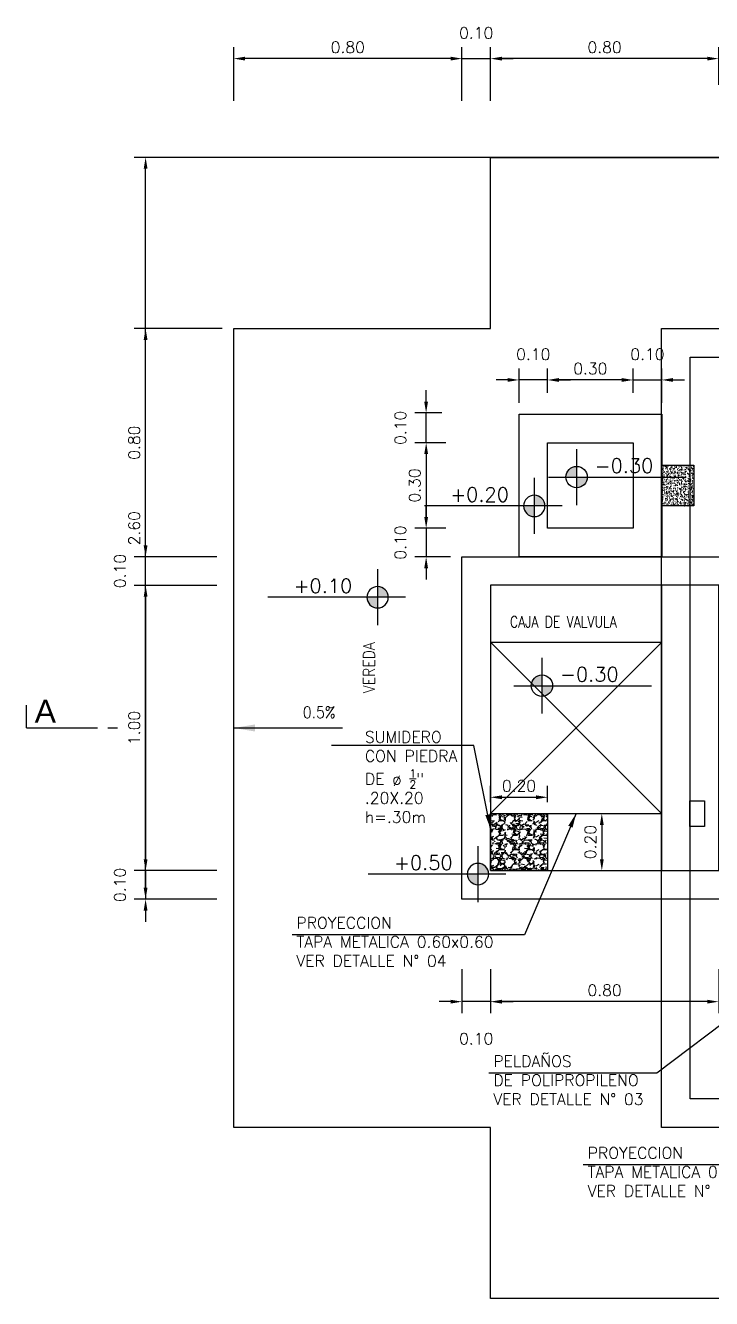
# Model space of a CAD drawing. Header units: metres. Extents: x -90 to 2507, y -28 to 972.
# Drawn here: x 142.322 to 144.726, y 195.473 to 199.935 of the extents above; entities that cross this region are included whole.
import ezdxf
from ezdxf.enums import TextEntityAlignment as Align

# ---------------------------------------------------------------- set-up
doc = ezdxf.new("R2010")
doc.units = ezdxf.units.M
doc.linetypes.add('HIDDEN', pattern=[9.524999999999999, 6.35, -3.175])
for name, color, linetype in [('A-MURO', 6, 'Continuous'), ('A-NIVELES', 7, 'Continuous'), ('G-achurado', 9, 'Continuous'), ('G-SIMBOLOGIA', 2, 'Continuous'), ('G-textos-notas', 7, 'Continuous'), ('G-textos-subtitulo', 3, 'Continuous')]:
    doc.layers.add(name, color=color, linetype=linetype)
doc.styles.add('01COTAS', font='romans.shx')
doc.styles.add('20-SUBTITULO', font='romand.shx', dxfattribs={"height": 0.06})
doc.styles.add('ARIAL', font='arial.ttf', dxfattribs={"height": 1})
doc.styles.add('ROMANS', font='romans.shx')
doc.dimstyles.new('DIM-20-PLANTA', dxfattribs={"dimscale": 0.02, "dimtxt": 2, "dimasz": 2, "dimexe": 2, "dimexo": 2, "dimgap": 1, "dimtad": 1, "dimzin": 1, "dimdsep": 46, "dimtxsty": '01COTAS', "dimcen": 25, "dimclrd": 9, "dimclre": 9, "dimclrt": 7, "dimadec": 0, "dimazin": 0, "dimtfac": 1, "dimtmove": 2, "dimatfit": 3, "dimfxl": 1, "dimtolj": 1, "dimtzin": 0, "dimarcsym": 0})
doc.dimstyles.new('DIM-50-PLANTA', dxfattribs={"dimscale": 0.05, "dimtxt": 2, "dimasz": 2, "dimexe": 2, "dimexo": 2, "dimgap": 1, "dimtad": 1, "dimdec": 0, "dimlfac": 1000, "dimtxsty": '01COTAS', "dimcen": 25, "dimclrd": 9, "dimclre": 9, "dimclrt": 7, "dimadec": 0, "dimazin": 0, "dimtfac": 1, "dimtdec": 0, "dimtmove": 2, "dimatfit": 3, "dimfxl": 1, "dimtolj": 1, "dimtzin": 0, "dimarcsym": 0})

# ---------------------------------------------------------------- blocks, each defined once
blk = doc.blocks.new('*D254')
at = {"color": 9, "lineweight": -2, "transparency": 16777216}
for p, q in [((142.9924593447847, 197.9725981823846), (142.702644469721, 197.9725981823846)), ((142.742644469721, 197.9325981823846), (142.742644469721, 197.0126692721025)), ((142.9924593447847, 196.9726692721025), (142.702644469721, 196.9726692721025))]:
    blk.add_line(p, q, dxfattribs=at)
at = {"color": 9, "transparency": 16777216}
for points in [[(142.7359778030543, 197.9325981823846), (142.7493111363876, 197.9325981823846), (142.742644469721, 197.9725981823846)], [(142.7359778030543, 197.0126692721025), (142.7493111363876, 197.0126692721025), (142.742644469721, 196.9726692721025)]]:
    blk.add_solid(points, dxfattribs=at)
at = {"layer": 'Defpoints', "color": 0, "transparency": 16777216}
for p in [(143.0324593447847, 197.9725981823846), (142.742644469721, 196.9726692721025), (143.0324593447847, 196.9726692721025)]:
    blk.add_point(p, dxfattribs=at)
at = {"color": 7, "transparency": 16777216, "insert": (142.702644469721, 197.4726337272435), "char_height": 0.04, "attachment_point": 5, "rotation": 90, "style": '01COTAS'}
blk.add_mtext('\\A1;1.00', dxfattribs=at)
blk = doc.blocks.new('*D255')
at = {"color": 9, "lineweight": -2, "transparency": 16777216}
for p, q in [((143.9514242426289, 196.6275922929371), (143.9514242426289, 196.4733057084461)), ((144.7514242426291, 196.6275922929371), (144.7514242426291, 196.4733057084461)), ((144.7114242426291, 196.5133057084461), (143.9914242426289, 196.5133057084461))]:
    blk.add_line(p, q, dxfattribs=at)
at = {"color": 9, "transparency": 16777216}
for points in [[(143.9914242426289, 196.5199723751128), (143.9914242426289, 196.5066390417794), (143.9514242426289, 196.5133057084461)], [(144.7114242426291, 196.5199723751128), (144.7114242426291, 196.5066390417794), (144.7514242426291, 196.5133057084461)]]:
    blk.add_solid(points, dxfattribs=at)
at = {"layer": 'Defpoints', "color": 0, "transparency": 16777216}
for p in [(143.9514242426289, 196.6675922929371), (144.7514242426291, 196.6675922929371), (143.9514242426289, 196.5133057084461)]:
    blk.add_point(p, dxfattribs=at)
at = {"color": 7, "transparency": 16777216, "insert": (144.351424242629, 196.5533057084461), "char_height": 0.04, "attachment_point": 5, "style": '01COTAS'}
blk.add_mtext('\\A1;0.80', dxfattribs=at)
blk = doc.blocks.new('*D256')
at = {"color": 9, "lineweight": -2, "transparency": 16777216}
for p, q in [((144.1515392276679, 198.6474924028806), (144.1515392276679, 198.7325329768505)), ((144.4515392276679, 198.6474924028806), (144.4515392276679, 198.7325329768505)), ((144.4115392276679, 198.6925329768505), (144.1915392276679, 198.6925329768505))]:
    blk.add_line(p, q, dxfattribs=at)
at = {"color": 9, "transparency": 16777216}
for points in [[(144.1915392276679, 198.6991996435171), (144.1915392276679, 198.6858663101838), (144.1515392276679, 198.6925329768505)], [(144.4115392276679, 198.6991996435171), (144.4115392276679, 198.6858663101838), (144.4515392276679, 198.6925329768505)]]:
    blk.add_solid(points, dxfattribs=at)
at = {"layer": 'Defpoints', "color": 0, "transparency": 16777216}
for p in [(144.1515392276679, 198.6925329768505), (144.1515392276679, 198.6074924028806), (144.4515392276679, 198.6074924028806)]:
    blk.add_point(p, dxfattribs=at)
at = {"color": 7, "transparency": 16777216, "insert": (144.3015392276679, 198.7325329768505), "char_height": 0.04, "attachment_point": 5, "style": '01COTAS'}
blk.add_mtext('\\A1;0.30', dxfattribs=at)
blk = doc.blocks.new('*D258')
at = {"layer": 'Defpoints', "color": 0, "transparency": 16777216}
for p in [(143.8348004385661, 198.1726692721025), (143.7259596304694, 198.0726692721025), (143.8514242426289, 198.0726692721025)]:
    blk.add_point(p, dxfattribs=at)
at = {"layer": 'G-achurado', "color": 9, "lineweight": -2, "transparency": 16777216}
for p, q in [((143.7259596304694, 198.2126692721025), (143.7259596304694, 198.2526692721025)), ((143.7948004385661, 198.1726692721025), (143.6859596304694, 198.1726692721025)), ((143.7259596304694, 198.1726692721025), (143.7259596304694, 198.0726692721025)), ((143.8114242426289, 198.0726692721025), (143.6859596304694, 198.0726692721025)), ((143.7259596304694, 198.0326692721025), (143.7259596304694, 197.9926692721025))]:
    blk.add_line(p, q, dxfattribs=at)
at = {"layer": 'G-achurado', "color": 9, "transparency": 16777216}
for points in [[(143.7192929638028, 198.2126692721025), (143.7326262971361, 198.2126692721025), (143.7259596304694, 198.1726692721025)], [(143.7192929638028, 198.0326692721025), (143.7326262971361, 198.0326692721025), (143.7259596304694, 198.0726692721025)]]:
    blk.add_solid(points, dxfattribs=at)
at = {"layer": 'G-achurado', "color": 7, "transparency": 16777216, "insert": (143.6359596304694, 198.1226692721024), "char_height": 0.04, "attachment_point": 5, "rotation": 90, "style": '01COTAS'}
blk.add_mtext('\\A1;0.10', dxfattribs=at)
blk = doc.blocks.new('*D264')
at = {"color": 9, "lineweight": -2, "transparency": 16777216}
for p, q in [((143.8514242426289, 196.6275922929371), (143.8514242426289, 196.4733057084461)), ((143.9514242426289, 196.6275922929371), (143.9514242426289, 196.4733057084461)), ((143.8114242426289, 196.5133057084461), (143.7714242426289, 196.5133057084461)), ((143.9514242426289, 196.5133057084461), (143.8514242426289, 196.5133057084461)), ((143.9914242426289, 196.5133057084461), (144.0314242426289, 196.5133057084461))]:
    blk.add_line(p, q, dxfattribs=at)
at = {"color": 9, "transparency": 16777216}
for points in [[(143.8114242426289, 196.5199723751128), (143.8114242426289, 196.5066390417794), (143.8514242426289, 196.5133057084461)], [(143.9914242426289, 196.5199723751128), (143.9914242426289, 196.5066390417794), (143.9514242426289, 196.5133057084461)]]:
    blk.add_solid(points, dxfattribs=at)
at = {"layer": 'Defpoints', "color": 0, "transparency": 16777216}
for p in [(143.8514242426289, 196.6675922929371), (143.9514242426289, 196.6675922929371), (143.8514242426289, 196.5133057084461)]:
    blk.add_point(p, dxfattribs=at)
at = {"color": 7, "transparency": 16777216, "insert": (143.9014242426289, 196.3833057084461), "char_height": 0.04, "attachment_point": 5, "style": '01COTAS'}
blk.add_mtext('\\A1;0.10', dxfattribs=at)
blk = doc.blocks.new('*D265')
at = {"color": 9, "lineweight": -2, "transparency": 16777216}
for p, q in [((142.742644469721, 198.1126692721025), (142.742644469721, 198.1526692721025)), ((142.9924593447848, 198.0726692721025), (142.702644469721, 198.0726692721025)), ((142.742644469721, 197.9725981823846), (142.742644469721, 198.0726692721025)), ((142.9924593447847, 197.9725981823846), (142.702644469721, 197.9725981823846)), ((142.742644469721, 197.9325981823846), (142.742644469721, 197.8925981823846))]:
    blk.add_line(p, q, dxfattribs=at)
at = {"color": 9, "transparency": 16777216}
for points in [[(142.7359778030543, 198.1126692721025), (142.7493111363876, 198.1126692721025), (142.742644469721, 198.0726692721025)], [(142.7359778030543, 197.9325981823846), (142.7493111363876, 197.9325981823846), (142.742644469721, 197.9725981823846)]]:
    blk.add_solid(points, dxfattribs=at)
at = {"layer": 'Defpoints', "color": 0, "transparency": 16777216}
for p in [(142.742644469721, 198.0726692721025), (143.0324593447848, 198.0726692721025), (143.0324593447847, 197.9725981823846)]:
    blk.add_point(p, dxfattribs=at)
at = {"color": 7, "transparency": 16777216, "insert": (142.652644469721, 198.0226337272435), "char_height": 0.04, "attachment_point": 5, "rotation": 90, "style": '01COTAS'}
blk.add_mtext('\\A1;0.10', dxfattribs=at)
blk = doc.blocks.new('*D266')
at = {"color": 9, "lineweight": -2, "transparency": 16777216}
for p, q in [((142.742644469721, 197.0126692721025), (142.742644469721, 197.0526692721025)), ((142.9924593447847, 196.9726692721025), (142.702644469721, 196.9726692721025)), ((142.742644469721, 196.9726692721025), (142.742644469721, 196.8725981823846)), ((142.9924593447848, 196.8725981823846), (142.702644469721, 196.8725981823846)), ((142.742644469721, 196.8325981823846), (142.742644469721, 196.7925981823846))]:
    blk.add_line(p, q, dxfattribs=at)
at = {"color": 9, "transparency": 16777216}
for points in [[(142.7359778030543, 197.0126692721025), (142.7493111363876, 197.0126692721025), (142.742644469721, 196.9726692721025)], [(142.7359778030543, 196.8325981823846), (142.7493111363876, 196.8325981823846), (142.742644469721, 196.8725981823846)]]:
    blk.add_solid(points, dxfattribs=at)
at = {"layer": 'Defpoints', "color": 0, "transparency": 16777216}
for p in [(143.0324593447847, 196.9726692721025), (142.742644469721, 196.8725981823846), (143.0324593447848, 196.8725981823846)]:
    blk.add_point(p, dxfattribs=at)
at = {"color": 7, "transparency": 16777216, "insert": (142.652644469721, 196.9226337272435), "char_height": 0.04, "attachment_point": 5, "rotation": 90, "style": '01COTAS'}
blk.add_mtext('\\A1;0.10', dxfattribs=at)
blk = doc.blocks.new('*D267')
at = {"color": 9, "lineweight": -2, "transparency": 16777216}
for p, q in [((143.7948004385661, 198.4726692721025), (143.6861398106496, 198.4726692721025)), ((143.7261398106496, 198.4326692721025), (143.7261398106496, 198.2126692721025)), ((143.7948004385661, 198.1726692721025), (143.6861398106496, 198.1726692721025))]:
    blk.add_line(p, q, dxfattribs=at)
at = {"color": 9, "transparency": 16777216}
for points in [[(143.7194731439829, 198.4326692721025), (143.7328064773162, 198.4326692721025), (143.7261398106496, 198.4726692721025)], [(143.7194731439829, 198.2126692721025), (143.7328064773162, 198.2126692721025), (143.7261398106496, 198.1726692721025)]]:
    blk.add_solid(points, dxfattribs=at)
at = {"layer": 'Defpoints', "color": 0, "transparency": 16777216}
for p in [(143.8348004385661, 198.4726692721025), (143.7261398106496, 198.1726692721025), (143.8348004385661, 198.1726692721025)]:
    blk.add_point(p, dxfattribs=at)
at = {"color": 7, "transparency": 16777216, "insert": (143.6861398106496, 198.3226692721024), "char_height": 0.04, "attachment_point": 5, "rotation": 90, "style": '01COTAS'}
blk.add_mtext('\\A1;0.30', dxfattribs=at)
blk = doc.blocks.new('*D271')
at = {"color": 9, "lineweight": -2, "transparency": 16777216}
for p, q in [((143.9514242426291, 199.6705283661181), (143.9514242426291, 199.8589078950164)), ((144.7514242426291, 199.7264866764972), (144.7514242426291, 199.8589078950164)), ((144.7114242426291, 199.8189078950164), (143.9914242426291, 199.8189078950164))]:
    blk.add_line(p, q, dxfattribs=at)
at = {"color": 9, "transparency": 16777216}
for points in [[(143.9914242426291, 199.8255745616831), (143.9914242426291, 199.8122412283498), (143.9514242426291, 199.8189078950164)], [(144.7114242426291, 199.8255745616831), (144.7114242426291, 199.8122412283498), (144.7514242426291, 199.8189078950164)]]:
    blk.add_solid(points, dxfattribs=at)
at = {"layer": 'Defpoints', "color": 0, "transparency": 16777216}
for p in [(143.9514242426291, 199.8189078950164), (144.7514242426291, 199.6864866764972), (143.9514242426291, 199.6305283661181)]:
    blk.add_point(p, dxfattribs=at)
at = {"color": 7, "transparency": 16777216, "insert": (144.3514242426291, 199.8589078950164), "char_height": 0.04, "attachment_point": 5, "style": '01COTAS'}
blk.add_mtext('\\A1;0.80', dxfattribs=at)
blk = doc.blocks.new('*D522')
at = {"color": 9, "lineweight": -2, "transparency": 16777216}
for p, q in [((144.4515392276679, 198.6474924028806), (144.4515392276679, 198.7325329768505)), ((144.5515392276679, 198.6126692721024), (144.5515392276679, 198.7325329768505)), ((144.4115392276679, 198.6925329768505), (144.3715392276679, 198.6925329768505)), ((144.4515392276679, 198.6925329768505), (144.5515392276679, 198.6925329768505)), ((144.5915392276679, 198.6925329768505), (144.6315392276679, 198.6925329768505))]:
    blk.add_line(p, q, dxfattribs=at)
at = {"color": 9, "transparency": 16777216}
for points in [[(144.4115392276679, 198.6991996435171), (144.4115392276679, 198.6858663101838), (144.4515392276679, 198.6925329768505)], [(144.5915392276679, 198.6991996435171), (144.5915392276679, 198.6858663101838), (144.5515392276679, 198.6925329768505)]]:
    blk.add_solid(points, dxfattribs=at)
at = {"layer": 'Defpoints', "color": 0, "transparency": 16777216}
for p in [(144.5515392276679, 198.6925329768505), (144.4515392276679, 198.6074924028806), (144.5515392276679, 198.5726692721024)]:
    blk.add_point(p, dxfattribs=at)
at = {"color": 7, "transparency": 16777216, "insert": (144.5015392276679, 198.7825329768505), "char_height": 0.04, "attachment_point": 5, "style": '01COTAS'}
blk.add_mtext('\\A1;0.10', dxfattribs=at)
blk = doc.blocks.new('*D272')
at = {"color": 9, "lineweight": -2, "transparency": 16777216}
for p, q in [((144.051539227668, 198.6126692721024), (144.051539227668, 198.7325329768505)), ((144.151539227668, 198.6474924028806), (144.151539227668, 198.7325329768505)), ((144.011539227668, 198.6925329768505), (143.971539227668, 198.6925329768505)), ((144.151539227668, 198.6925329768505), (144.051539227668, 198.6925329768505)), ((144.191539227668, 198.6925329768505), (144.231539227668, 198.6925329768505))]:
    blk.add_line(p, q, dxfattribs=at)
at = {"color": 9, "transparency": 16777216}
for points in [[(144.011539227668, 198.6991996435171), (144.011539227668, 198.6858663101838), (144.051539227668, 198.6925329768505)], [(144.191539227668, 198.6991996435171), (144.191539227668, 198.6858663101838), (144.151539227668, 198.6925329768505)]]:
    blk.add_solid(points, dxfattribs=at)
at = {"layer": 'Defpoints', "color": 0, "transparency": 16777216}
for p in [(144.051539227668, 198.6925329768505), (144.151539227668, 198.6074924028806), (144.051539227668, 198.5726692721024)]:
    blk.add_point(p, dxfattribs=at)
at = {"color": 7, "transparency": 16777216, "insert": (144.101539227668, 198.7825329768505), "char_height": 0.04, "attachment_point": 5, "style": '01COTAS'}
blk.add_mtext('\\A1;0.10', dxfattribs=at)
blk = doc.blocks.new('*D273')
at = {"layer": 'Defpoints', "color": 0, "transparency": 16777216}
for p in [(143.7259596304694, 198.5767898476537), (143.8204798242003, 198.5767898476537), (143.8348004385661, 198.4726692721025)]:
    blk.add_point(p, dxfattribs=at)
at = {"layer": 'G-achurado', "color": 9, "lineweight": -2, "transparency": 16777216}
for p, q in [((143.7259596304694, 198.6167898476537), (143.7259596304694, 198.6567898476537)), ((143.7804798242003, 198.5767898476537), (143.6859596304694, 198.5767898476537)), ((143.7259596304694, 198.4726692721025), (143.7259596304694, 198.5767898476537)), ((143.7948004385661, 198.4726692721025), (143.6859596304694, 198.4726692721025)), ((143.7259596304694, 198.4326692721025), (143.7259596304694, 198.3926692721025))]:
    blk.add_line(p, q, dxfattribs=at)
at = {"layer": 'G-achurado', "color": 9, "transparency": 16777216}
for points in [[(143.7192929638028, 198.6167898476537), (143.7326262971361, 198.6167898476537), (143.7259596304694, 198.5767898476537)], [(143.7192929638028, 198.4326692721025), (143.7326262971361, 198.4326692721025), (143.7259596304694, 198.4726692721025)]]:
    blk.add_solid(points, dxfattribs=at)
at = {"layer": 'G-achurado', "color": 7, "transparency": 16777216, "insert": (143.6359596304694, 198.524729559878), "char_height": 0.04, "attachment_point": 5, "rotation": 90, "style": '01COTAS'}
blk.add_mtext('\\A1;0.10', dxfattribs=at)
blk = doc.blocks.new('CORTE-HORIZONTAL')
at = {"color": 5, "const_width": 0.28}
for points in [[(3.637978807091713e-12, 0), (12.4900000000016, 0)], [(14.24500000000626, 0), (16.00000000001091, 0)]]:
    blk.add_lwpolyline(points, dxfattribs=at)
blk.add_lwpolyline([(3.637978807091713e-12, -4), (3.637978807091713e-12, 0)])
at = {"color": 3, "style": 'ARIAL'}
blk.add_attdef('A', text='', height=4, dxfattribs=at).set_placement((3.343710490271405, -2.937205888436438), align=Align.MIDDLE)
blk = doc.blocks.new('*D298')
at = {"color": 9, "lineweight": -2, "transparency": 16777216}
for p, q in [((143.0514242426289, 199.6705283661182), (143.0514242426289, 199.8589078950164)), ((143.8514242426291, 199.6705283661181), (143.8514242426291, 199.8589078950164)), ((143.8114242426291, 199.8189078950164), (143.0914242426289, 199.8189078950164))]:
    blk.add_line(p, q, dxfattribs=at)
at = {"color": 9, "transparency": 16777216}
for points in [[(143.0914242426289, 199.8255745616831), (143.0914242426289, 199.8122412283498), (143.0514242426289, 199.8189078950164)], [(143.8114242426291, 199.8255745616831), (143.8114242426291, 199.8122412283498), (143.8514242426291, 199.8189078950164)]]:
    blk.add_solid(points, dxfattribs=at)
at = {"layer": 'Defpoints', "color": 0, "transparency": 16777216}
for p in [(143.0514242426289, 199.8189078950164), (143.0514242426289, 199.6305283661183), (143.8514242426291, 199.6305283661181)]:
    blk.add_point(p, dxfattribs=at)
at = {"color": 7, "transparency": 16777216, "insert": (143.451424242629, 199.8589078950164), "char_height": 0.04, "attachment_point": 5, "style": '01COTAS'}
blk.add_mtext('\\A1;0.80', dxfattribs=at)
blk = doc.blocks.new('NIVEL-PLANTA')
h = blk.add_hatch(color=1)
h.paths.add_polyline_path([(0, 1.5, 0.4142135623731005), (-1.500000000000909, 0), (0, 0)])
h.paths.add_polyline_path([(0, -1.500000000000455, 0.4142135623731005), (1.500000000000909, 0), (0, 0)])
at = {"color": 1}
for p, q in [((0, 3.921591587291459), (0, -3.921591587291459)), ((-3.924830261347779, 0), (15.38039450949509, 0))]:
    blk.add_line(p, q, dxfattribs=at)
blk.add_circle((0, 0), 1.4999999999999, dxfattribs=at)
at = {"style": 'ROMANS'}
blk.add_attdef('NIVEL', (2.536229383167665, 0.6016111006974825), '', height=2, dxfattribs=at)
blk = doc.blocks.new('*D308')
at = {"color": 9, "lineweight": -2, "transparency": 16777216}
for p, q in [((143.0114242426289, 198.8726692721025), (142.702644469721, 198.8726692721025)), ((142.742644469721, 198.1126692721025), (142.742644469721, 198.8326692721025)), ((142.9924593447848, 198.0726692721025), (142.702644469721, 198.0726692721025))]:
    blk.add_line(p, q, dxfattribs=at)
at = {"color": 9, "transparency": 16777216}
for points in [[(142.7359778030544, 198.8326692721025), (142.7493111363877, 198.8326692721025), (142.742644469721, 198.8726692721025)], [(142.7359778030544, 198.1126692721025), (142.7493111363877, 198.1126692721025), (142.742644469721, 198.0726692721025)]]:
    blk.add_solid(points, dxfattribs=at)
at = {"layer": 'Defpoints', "color": 0, "transparency": 16777216}
for p in [(142.742644469721, 198.8726692721025), (143.0514242426289, 198.8726692721025), (143.0324593447848, 198.0726692721025)]:
    blk.add_point(p, dxfattribs=at)
at = {"color": 7, "transparency": 16777216, "insert": (142.7026444697211, 198.4726692721025), "char_height": 0.04, "attachment_point": 5, "rotation": 90, "style": '01COTAS'}
blk.add_mtext('\\A1;0.80', dxfattribs=at)
blk = doc.blocks.new('*D539')
at = {"color": 9, "lineweight": -2, "transparency": 16777216}
for p, q in [((147.9114242426292, 199.4726692721026), (142.7026444697209, 199.4726692721026)), ((142.7426444697209, 196.9125981823846), (142.7426444697209, 199.4326692721026)), ((142.9924593447848, 196.8725981823846), (142.7026444697209, 196.8725981823846))]:
    blk.add_line(p, q, dxfattribs=at)
at = {"color": 9, "transparency": 16777216}
for points in [[(142.7359778030543, 199.4326692721026), (142.7493111363876, 199.4326692721026), (142.7426444697209, 199.4726692721026)], [(142.7359778030543, 196.9125981823846), (142.7493111363876, 196.9125981823846), (142.7426444697209, 196.8725981823846)]]:
    blk.add_solid(points, dxfattribs=at)
at = {"layer": 'Defpoints', "color": 0, "transparency": 16777216}
for p in [(142.7426444697209, 199.4726692721026), (147.9514242426291, 199.4726692721026), (143.0324593447848, 196.8725981823846)]:
    blk.add_point(p, dxfattribs=at)
at = {"color": 7, "transparency": 16777216, "insert": (142.702644469721, 198.1726337272435), "char_height": 0.04, "attachment_point": 5, "rotation": 90, "style": '01COTAS'}
blk.add_mtext('\\A1;2.60', dxfattribs=at)
blk = doc.blocks.new('*D549')
at = {"color": 9, "lineweight": -2, "transparency": 16777216}
for p, q in [((143.9514242426289, 197.2126601973519), (143.9514242426289, 197.2697382689398)), ((144.1514242426288, 197.2126601973519), (144.1514242426288, 197.2697382689398)), ((143.9914242426289, 197.2297382689398), (144.1114242426289, 197.2297382689398))]:
    blk.add_line(p, q, dxfattribs=at)
at = {"color": 9, "transparency": 16777216}
for points in [[(143.9914242426289, 197.2364049356064), (143.9914242426289, 197.2230716022731), (143.9514242426289, 197.2297382689398)], [(144.1114242426289, 197.2364049356064), (144.1114242426289, 197.2230716022731), (144.1514242426288, 197.2297382689398)]]:
    blk.add_solid(points, dxfattribs=at)
at = {"layer": 'Defpoints', "color": 0, "transparency": 16777216}
for p in [(144.1514242426288, 197.2297382689398), (143.9514242426289, 197.1726601973519), (144.1514242426288, 197.1726601973519)]:
    blk.add_point(p, dxfattribs=at)
at = {"color": 7, "transparency": 16777216, "insert": (144.0514242426289, 197.2697382689398), "char_height": 0.04, "attachment_point": 5, "style": '01COTAS'}
blk.add_mtext('\\A1;0.20', dxfattribs=at)
blk = doc.blocks.new('*D550')
at = {"color": 9, "lineweight": -2, "transparency": 16777216}
for p, q in [((144.1914242426289, 197.1726601973521), (144.3817404855856, 197.1726601973521)), ((144.3417404855856, 197.1326601973521), (144.3417404855856, 197.0126692721025)), ((144.1914242426289, 196.9726692721025), (144.3817404855856, 196.9726692721025))]:
    blk.add_line(p, q, dxfattribs=at)
at = {"color": 9, "transparency": 16777216}
for points in [[(144.3350738189189, 197.1326601973521), (144.3484071522522, 197.1326601973521), (144.3417404855856, 197.1726601973521)], [(144.3350738189189, 197.0126692721025), (144.3484071522522, 197.0126692721025), (144.3417404855856, 196.9726692721025)]]:
    blk.add_solid(points, dxfattribs=at)
at = {"layer": 'Defpoints', "color": 0, "transparency": 16777216}
for p in [(144.1514242426289, 197.1726601973521), (144.1514242426289, 196.9726692721025), (144.3417404855856, 196.9726692721025)]:
    blk.add_point(p, dxfattribs=at)
at = {"color": 7, "transparency": 16777216, "insert": (144.3017404855856, 197.0726647347272), "char_height": 0.04, "attachment_point": 5, "rotation": 90, "style": '01COTAS'}
blk.add_mtext('\\A1;0.20', dxfattribs=at)
blk = doc.blocks.new('*D338')
at = {"color": 9, "lineweight": -2, "transparency": 16777216}
for p, q in [((143.8514242426291, 199.6705283661181), (143.8514242426291, 199.8589078950164)), ((143.9514242426291, 199.6705283661181), (143.9514242426291, 199.8589078950164)), ((143.8114242426291, 199.8189078950164), (143.7714242426291, 199.8189078950164)), ((143.8514242426291, 199.8189078950164), (143.9514242426291, 199.8189078950164)), ((143.9914242426291, 199.8189078950164), (144.0314242426291, 199.8189078950164))]:
    blk.add_line(p, q, dxfattribs=at)
at = {"color": 9, "transparency": 16777216}
for points in [[(143.8114242426291, 199.8255745616831), (143.8114242426291, 199.8122412283498), (143.8514242426291, 199.8189078950164)], [(143.9914242426291, 199.8255745616831), (143.9914242426291, 199.8122412283498), (143.9514242426291, 199.8189078950164)]]:
    blk.add_solid(points, dxfattribs=at)
at = {"layer": 'Defpoints', "color": 0, "transparency": 16777216}
for p in [(143.9514242426291, 199.8189078950164), (143.8514242426291, 199.6305283661181), (143.9514242426291, 199.6305283661181)]:
    blk.add_point(p, dxfattribs=at)
at = {"color": 7, "transparency": 16777216, "insert": (143.901424242629, 199.9089078950164), "char_height": 0.04, "attachment_point": 5, "style": '01COTAS'}
blk.add_mtext('\\A1;0.10', dxfattribs=at)

msp = doc.modelspace()

# ---------------------------------------------------------------- hatches: boundary and pattern name
h = msp.add_hatch()
h.set_pattern_fill('GRAVEL', color=8, scale=0.002)
h.set_pattern_definition([(228.0127875, (143.9880002426289, 197.0234692721024), (-0.4064000000319161, -0.4571999999716357), [0.0068344288, -0.6766096727913]), (184.969741, (143.9834282426289, 197.0183892721024), (0.6095999997588101, 0.05080000289395848), [0.01172809439999999, -1.161080977870479]), (132.5104471, (143.9717442426289, 197.0173732721024), (0.5080000002145498, -0.5587999998049191), [0.0082696304, -0.818694455882]), (267.273689, (143.9519322426289, 197.0046732721024), (0.0508000001063945, 1.015999999994663), [0.01068009039999999, -1.057328748514759]), (292.83365418, (143.9514242426289, 196.9940052721024), (-0.2540000000212682, 0.6095999999911091), [0.01047267399999999, -1.036796154906879]), (357.2736889999999, (143.9554882426289, 196.9843532721024), (-1.015999999994663, 0.05080000010639456), [0.01068009039999999, -1.057328748514759]), (37.69424047, (143.9661562426289, 196.9838452721024), (-0.6603999999707179, -0.5080000000380083), [0.0141238732, -1.39826230628494]), (72.25532837, (143.9773322426288, 196.9924812721024), (0.3556000000955858, 1.117599999969577), [0.0133343904, -1.3201051320381]), (121.42956562, (143.9813962426288, 197.0051812721024), (-0.4064000000576624, 0.6603999999645204), [0.01071626, -1.06091091397424]), (175.2363583, (143.9758082426289, 197.0143252721024), (0.5587999999919905, -0.05080000008778512), [0.01223426559999999, -0.5994787389999995]), (222.3974378, (143.9636162426289, 197.0153412721024), (-0.6095999999804932, -0.5588000000212798), [0.0158215584, -1.56633545024354]), (138.81407483, (144.0022242426289, 197.0041652721024), (-0.3555999999786701, 0.3048000000247836), [0.005400090799999999, -0.53461131648688]), (171.4692344, (143.9981602426289, 197.0077212721024), (0.6604000000177931, -0.1015999998847469), [0.0102736396, -1.0170927799408]), (225, (143.9880002426289, 197.0092452721024), (-7.105427357601002e-18, -0.05080000000000479), [0.0071841868, -0.06465786216856]), (203.19859051, (143.9844442426289, 197.0153412721024), (0.2540000000069218, 0.1015999999821867), [0.003868826399999998, -0.3830124473778797]), (291.80140949, (143.9808882426289, 197.0138172721024), (-0.05080000001062992, 0.1523999999964575), [0.005471312400000001, -0.2680950598]), (30.96375653, (143.9829202426289, 197.0087372721024), (0.1524000000037277, 0.1015999999944225), [0.008886393199999992, -0.2873259630581998]), (161.56505118, (143.9905402426289, 197.0133092721024), (0.1016000000026517, -0.05079999999467507), [0.0064257428, -0.15421796233656]), (16.389540334, (143.9514242426289, 197.0138172721024), (0.5080000000000029, 0.1524000000000049), [0.009001760000000001, -0.8911765334507801]), (70.34617594, (143.9600602426289, 197.0163572721024), (-0.2032000000185863, -0.5587999999934081), [0.007551978799999999, -0.747644313564]), (293.19859051, (143.9905402426289, 197.0234692721024), (-0.1015999999822653, 0.2540000000071057), [0.007737601999999996, -0.3791436717778797]), (343.6104596700001, (143.9935882426289, 197.0163572721024), (-0.5080000000106457, 0.1523999999644572), [0.009001759999999992, -0.8911765334507994]), (339.44395478, (143.9514242426289, 196.9823212721024), (-0.2539999999999972, 0.1016000000000042), [0.00868070399999999, -0.4253546862621198]), (294.7751406, (143.9595522426289, 196.9792732721024), (-0.2540000003023386, 0.5587999998625451), [0.0072734424, -0.7200718676144001]), (66.80140949, (143.9910482426289, 196.9726692721024), (0.101599999984046, 0.2540000000063861), [0.007737602000000001, -0.3791436717778799]), (17.35402464, (143.9940962426289, 196.9797812721024), (-0.6603999999868604, -0.2032000000426493), [0.008515654800000001, -0.8430475196039999]), (69.44395478, (143.9661562426289, 196.9726692721024), (-0.1016000000017692, -0.2539999999992926), [0.004340352, -0.4296950382621201]), (101.309932474, (143.9880002426289, 196.9726692721024), (-0.050800000000008, 0.2032000000000074), [0.002590292, -0.25643989929052]), (165.963756532, (143.9874922426289, 196.9752092721024), (0.1523999999999903, -0.0507999999999973), [0.010472674, -0.19898109178138]), (186.00900596, (143.9773322426288, 196.9777492721024), (0.5079999999973074, 0.05080000002658707), [0.009705339999999991, -0.9608272972667395]), (303.69006753, (143.9829202426289, 197.0041652721024), (-0.05080000000705937, 0.101599999996474), [0.0073264776, -0.1758355271936]), (353.15722659, (143.9869842426289, 196.9980692721024), (0.8636000000053137, -0.1015999999547879), [0.0127911352, -1.26632018130062]), (60.9453959, (143.9996842426289, 196.9965452721024), (-0.2032000000055937, -0.3555999999968051), [0.0052301648, -0.5177878463622]), (90, (144.0022242426289, 197.0011172721024), (-0.0508, 0.0508), [0.003048, -0.047752]), (120.25643716, (143.9763162426289, 196.9792732721024), (0.2031999999751433, -0.3556000000141959), [0.0070573392, -0.698678815464]), (48.01278749999999, (143.9727602426289, 196.9853692721024), (0.4064000000335068, 0.4571999999702041), [0.0136688576, -0.6697752439913]), (0, (143.9819042426289, 196.9955292721024), (0.0508, 0.0508), [0.013208, -0.037592]), (325.3048465, (143.9951122426289, 196.9955292721024), (0.5080000001924306, -0.3555999997250915), [0.0080321912, -0.7951863344828001]), (254.0546040999999, (144.0017162426289, 196.9909572721024), (-0.05079999999645114, -0.2032000000008949), [0.007396581599999999, -0.36243300077544]), (207.64597536, (143.9996842426289, 196.9838452721024), (-0.9652000000354669, -0.507999999932615), [0.01204290199999999, -1.192249288458759]), (175.42607874, (143.9890162426288, 196.9782572721024), (-0.6603999999999766, 0.05079999999998956), [0.0127405892, -1.2613169291248])])
edge = h.paths.add_edge_path()
edge.add_line((143.9514242426289, 197.1726601973519), (144.1514242426288, 197.1726601973519))
edge.add_line((144.1514242426288, 197.1726601973519), (144.1514242426288, 196.9726692721024))
edge.add_line((144.1514242426288, 196.9726692721024), (143.9514242426289, 196.9726692721024))
edge.add_line((143.9514242426289, 196.9726692721024), (143.9514242426289, 197.1726692721024))
at = {"layer": 'G-achurado'}
h = msp.add_hatch(dxfattribs=at)
h.set_pattern_fill('AR-CONC', color=256, scale=0.0001)
h.set_pattern_definition([(49.99999999999999, (0, 0), (0.0182184668996004, -0.001593908553890309), [0.001905, -0.020955]), (355, (0, 0), (-0.003524342142496934, 0.01910568452390352), [0.001524, -0.016764058417]), (100.4514447, (0.001518200700004968, -0.0001328253500005872), (0.01469412470903533, 0.01751177519121951), [0.00161900088, -0.01780902446]), (46.18420000000002, (0, 0.005079999999999529), (0.02710790408921299, -0.004204232793272715), [0.002857499999999999, -0.03143249999999998]), (96.63555760999995, (0.002258990000001404, 0.004729650000001584), (0.0237404134051503, 0.02474261245977216), [0.002428502314, -0.026713560816]), (351.1841511700001, (0, 0.005079999999999529), (0.02374041340649771, 0.02474261245855327), [0.002285996707, -0.025145973192]), (21, (0.002539999999996212, 0.003810000000001423), (0.01516143912691325, -0.01022651981870876), [0.001905, -0.020955]), (326.0000000000001, (0.002539999999996212, 0.003810000000001423), (0.006180202834764708, 0.01841879661223193), [0.001524, -0.016764]), (71.45144499999999, (0.003803453260005085, 0.002957790010000849), (0.02134164192787161, 0.008192276888590524), [0.00161900088, -0.01780899376]), (37.50000000000001, (0, 0), (0.0003088603250591817, 0.008455503887315311), [0, -0.0165608, 0, -0.017018, 0, -0.0168275]), (7.499999999999999, (0, 0), (0.006681966251030575, 0.01001805748181195), [0, -0.0097028, 0, -0.0161798, 0, -0.006413500000000001]), (327.5, (-0.005664199999998232, 0), (0.01355905951668714, -0.0005728743992673444), [0, -0.006350000000000001, 0, -0.019812, 0, -0.026289]), (317.5, (-0.008204199999994444, 0), (0.0148129181386018, 0.002542649103333303), [0, -0.008255, 0, -0.0131572, 0, -0.018669])])
h.paths.add_polyline_path([(144.6641919036969, 198.3935597314524), (144.664306767438, 198.2516099347961), (144.5515392276679, 198.2516099347961), (144.5514243639268, 198.3935597314524)])

# ---------------------------------------------------------------- linework, layer by layer
at = {"color": 8, "linetype": 'HIDDEN', "ltscale": 0.5}
for points in [[(144.5514242426291, 196.8726692721024), (144.5514242426291, 198.8726692721024), (147.3514242426291, 198.8726692721024), (147.3514242426291, 196.0726692721024), (144.5514242426291, 196.0726692721024), (144.5514242426291, 196.8726692721024)], [(143.9529063619598, 197.7726601661588), (144.5514242426291, 197.1726601661588)], [(143.9529063619598, 197.1740175878993), (144.5514242426291, 197.7726350119426)]]:
    msp.add_lwpolyline(points, dxfattribs=at)
for points in [[(147.2514242426291, 196.1726692721024), (144.6514242426291, 196.1726692721024), (144.6514242426291, 198.7726692721024), (147.2514242426291, 198.7726692721024)], [(143.9514200450609, 197.1726601973519), (144.5514200450609, 197.1726601973519), (144.5514200450609, 197.7726601973519), (143.9514200450609, 197.7726601973519)]]:
    msp.add_lwpolyline(points, close=True, dxfattribs=at)
at = {"color": 8, "linetype": 'Continuous', "ltscale": 0.5}
msp.add_lwpolyline([(144.5514242426291, 197.9726692721024), (144.5514242426291, 196.9726692721024)], dxfattribs=at)
at = {"color": 8, "linetype": 'HIDDEN', "ltscale": 0.2}
msp.add_lwpolyline([(144.6497988243908, 197.1276763728538), (144.6497988243908, 197.2176621713509), (144.7012090227817, 197.2176621713509), (144.7012090227817, 197.1276763728538), (144.6497988243908, 197.1276763728538), (144.6497988243908, 197.1276763728538)], dxfattribs=at)
at = {"layer": 'A-MURO', "color": 1, "ltscale": 0.18}
msp.add_lwpolyline([(143.9514242426291, 198.8726692721024), (143.9514242426291, 199.4726692721025), (147.9514242426291, 199.4726692721025), (147.9514242426291, 195.4726692721024), (143.9514242426291, 195.4726692721024), (143.9514242426291, 196.0726692721024), (143.0514242426289, 196.0726692721024), (143.0514242426289, 198.8726692721024)], close=True, dxfattribs=at)
at = {"layer": 'A-MURO', "color": 2, "ltscale": 0.18}
for points in [[(144.5515392276679, 198.5726692721024), (144.5515392276679, 198.0726692721024), (144.0515392276679, 198.0726692721024), (144.0515392276679, 198.5726692721024)], [(144.4515392276679, 198.4726692721024), (144.4515392276679, 198.1726692721024), (144.1515392276679, 198.1726692721024), (144.1515392276679, 198.4726692721024)]]:
    msp.add_lwpolyline(points, close=True, dxfattribs=at)
msp.add_lwpolyline([(144.6641919036969, 198.3935597314524), (144.664306767438, 198.2516099347961), (144.5515392276679, 198.2516099347961), (144.5514243639268, 198.3935597314524), (144.5514243639268, 198.3935597314524), (144.6641919036969, 198.3935597314524)], dxfattribs=at)
at = {"layer": 'A-MURO', "ltscale": 0.18}
msp.add_lwpolyline([(144.7514242426291, 196.8726692721024), (143.8514242426289, 196.8726692721024), (143.8514242426289, 198.0726692721024), (144.7514242426291, 198.0726692721024)], dxfattribs=at)
msp.add_lwpolyline([(144.7514242426291, 197.9726692721024), (143.9514242426289, 197.9726692721024), (143.9514242426289, 196.9726692721024), (144.7514242426291, 196.9726692721024)], close=True, dxfattribs=at)
at = {"layer": 'A-MURO', "color": 1, "ltscale": 0.18}
msp.add_lwpolyline([(143.9514242426289, 197.1726601973519), (144.1514242426288, 197.1726601973519), (144.1514242426288, 196.9726692721024), (143.9514242426289, 196.9726692721024), (143.9514242426289, 197.1726692721024)], dxfattribs=at)

# ---------------------------------------------------------------- block references
at = {"layer": 'A-NIVELES', "xscale": 0.025, "yscale": 0.025, "zscale": 0.025}
for p in [(144.2532701912578, 198.3520275883057), (144.1318581553072, 197.6208883148225)]:
    msp.add_blockref('NIVEL-PLANTA', p, dxfattribs=at).add_auto_attribs({'NIVEL': '-0.30'})
at = {"layer": 'A-NIVELES'}
ref = msp.add_blockref('NIVEL-PLANTA', (144.1048581881277, 198.2508605557114), dxfattribs=dict(at, xscale=-0.025, yscale=0.025, zscale=0.025))
ref.add_attrib('NIVEL', '+0.20', (143.8105000725966, 198.2659008332287), dxfattribs={"layer": '0', "height": 0.05000000000000001, "style": 'ROMANS'})
ref = msp.add_blockref('NIVEL-PLANTA', (143.5556527857503, 197.9307528324581), dxfattribs=dict(at, xscale=-0.025, yscale=0.025, zscale=0.025))
ref.add_attrib('NIVEL', '+0.10', (143.2612946702192, 197.9457931099754), dxfattribs={"layer": '0', "height": 0.05000000000000001, "style": 'ROMANS'})
ref = msp.add_blockref('NIVEL-PLANTA', (143.9076849212287, 196.9604613613273), dxfattribs=dict(at, xscale=-0.025, yscale=0.025, zscale=0.025))
ref.add_attrib('NIVEL', '+0.50', (143.6133268056976, 196.9755016388446), dxfattribs={"layer": '0', "height": 0.05000000000000001, "style": 'ROMANS'})
at = {"layer": 'G-SIMBOLOGIA', "color": 2}
ref = msp.add_blockref('CORTE-HORIZONTAL', (142.3243650079549, 197.4726692721024), dxfattribs=dict(at, xscale=-0.02, yscale=0.02, zscale=0.02, rotation=180))
ref.add_attrib('A', 'A', dxfattribs={"layer": '0', "color": 3, "height": 0.08, "style": 'ARIAL'}).set_placement((142.3912392177603, 197.5314133898711), align=Align.MIDDLE)

# ---------------------------------------------------------------- texts
at = {"layer": 'A-NIVELES', "linetype": 'HIDDEN', "lineweight": 13, "ltscale": 0.5, "char_height": 0.04, "attachment_point": 1, "style": '01COTAS'}
for s, width, gutter_width, heights, insert in [('\\A1;\\pxi-5,l5,ql,t1;SUMIDERO\\PCON PIEDRA \\PDE ø {\\H0.7x;\\S1/2;}"  \\P.20X.20\\Ph=.30m', 0.3987584310051782, 0, [0.3452971310153822], (143.5113755891795, 197.4609901247399)), ('PROYECCION\\PTAPA METALICA 0.60x0.60\\PVER DETALLE N° 04', 0.9120025289876718, 10, [0], (143.2713760847049, 196.8094641986386)), ('PELDAÑOS \\PDE POLIPROPILENO \\PVER DETALLE N° 03', 0.9120025289876718, 10, [0], (143.9617251331151, 196.3245909375861)), ('PROYECCION\\PTAPA METALICA 0.60x0.60\\PVER DETALLE N° 04', 0.9120025289876718, 10, [0], (144.2922618178841, 196.002979723762))]:
    msp.add_mtext_dynamic_manual_height_columns(s, width=width, gutter_width=gutter_width, heights=heights, dxfattribs=dict(at, insert=insert))
at = {"layer": 'G-textos-notas', "color": 7, "style": '01COTAS', "width": 0.9}
msp.add_text('VEREDA', height=0.04, rotation=90, dxfattribs=at).set_placement((143.5456814298036, 197.7732937464137), align=Align.RIGHT)
msp.add_text('0.5%%%', height=0.04, dxfattribs=at).set_placement((143.4079889840421, 197.507513226518), align=Align.RIGHT)
at = {"layer": 'G-textos-subtitulo', "insert": (144.0196739101979, 197.8646958683954), "char_height": 0.04, "width": 1.3313286455857, "attachment_point": 1, "style": '20-SUBTITULO'}
msp.add_mtext('{\\W0.8;CAJA DE VALVULA }', dxfattribs=at)

# ---------------------------------------------------------------- dimensions: what is measured, and where the dimension line sits
for base, p1, p2, picture, middle in [((143.9514242426291, 199.8189078950164), (143.8514242426291, 199.6305283661181), (143.9514242426291, 199.6305283661181), '*D338', (143.901424242629, 199.9089078950164)), ((143.0514242426289, 199.8189078950164), (143.8514242426291, 199.6305283661181), (143.0514242426289, 199.6305283661183), '*D298', (143.451424242629, 199.8589078950164)), ((143.9514242426291, 199.8189078950164), (144.7514242426291, 199.6864866764972), (143.9514242426291, 199.6305283661181), '*D271', (144.3514242426291, 199.8589078950164)), ((144.5515392276679, 198.6925329768505), (144.4515392276679, 198.6074924028806), (144.5515392276679, 198.5726692721024), '*D522', (144.5015392276679, 198.7825329768505)), ((144.1515392276679, 198.6925329768505), (144.4515392276679, 198.6074924028806), (144.1515392276679, 198.6074924028806), '*D256', (144.3015392276679, 198.7325329768505)), ((144.1514242426288, 197.2297382689398), (143.9514242426289, 197.1726601973519), (144.1514242426288, 197.1726601973519), '*D549', (144.0514242426289, 197.2697382689398)), ((143.8514242426289, 196.5133057084461), (143.9514242426289, 196.6675922929371), (143.8514242426289, 196.6675922929371), '*D264', (143.9014242426289, 196.3833057084461)), ((143.9514242426289, 196.5133057084461), (144.7514242426291, 196.6675922929371), (143.9514242426289, 196.6675922929371), '*D255', (144.351424242629, 196.5533057084461))]:
    dim = msp.add_linear_dim(base=base, p1=p1, p2=p2, dimstyle='DIM-20-PLANTA')
    dim.commit()
    dim.dimension.update_dxf_attribs({"geometry": picture, "text_midpoint": middle})
for base, p1, p2, angle, picture, middle in [((142.7426444697209, 199.4726692721026), (143.0324593447847, 196.8725981823845), (147.9514242426291, 199.4726692721025), 90, '*D539', (142.702644469721, 198.1726337272435)), ((142.742644469721, 198.8726692721025), (143.0324593447847, 198.0726692721024), (143.0514242426289, 198.8726692721024), 90, '*D308', (142.7026444697211, 198.4726692721025)), ((144.051539227668, 198.6925329768505), (144.151539227668, 198.6074924028806), (144.051539227668, 198.5726692721024), 180, '*D272', (144.101539227668, 198.7825329768505)), ((143.7261398106496, 198.1726692721025), (143.8348004385661, 198.4726692721024), (143.8348004385661, 198.1726692721024), 90, '*D267', (143.6861398106496, 198.3226692721024)), ((142.742644469721, 198.0726692721025), (143.0324593447847, 197.9725981823845), (143.0324593447847, 198.0726692721024), 90, '*D265', (142.652644469721, 198.0226337272435)), ((142.742644469721, 196.9726692721025), (143.0324593447847, 197.9725981823845), (143.0324593447846, 196.9726692721024), 90, '*D254', (142.702644469721, 197.4726337272435)), ((144.3417404855856, 196.9726692721025), (144.1514242426288, 197.1726601973519), (144.1514242426288, 196.9726692721024), 90, '*D550', (144.3017404855856, 197.0726647347272)), ((142.742644469721, 196.8725981823846), (143.0324593447847, 196.9726692721024), (143.0324593447847, 196.8725981823845), 270, '*D266', (142.652644469721, 196.9226337272435))]:
    dim = msp.add_linear_dim(base=base, p1=p1, p2=p2, angle=angle, dimstyle='DIM-20-PLANTA')
    dim.commit()
    dim.dimension.update_dxf_attribs({"geometry": picture, "text_midpoint": middle})
at = {"layer": 'G-achurado'}
for base, p1, p2, angle, picture, middle in [((143.7259596304694, 198.5767898476537), (143.8348004385661, 198.4726692721024), (143.8204798242003, 198.5767898476536), 270, '*D273', (143.6359596304694, 198.524729559878)), ((143.7259596304694, 198.0726692721025), (143.8348004385661, 198.1726692721024), (143.8514242426289, 198.0726692721024), 90, '*D258', (143.6359596304694, 198.1226692721024))]:
    dim = msp.add_linear_dim(base=base, p1=p1, p2=p2, angle=angle, dimstyle='DIM-20-PLANTA', dxfattribs=at)
    dim.commit()
    dim.dimension.update_dxf_attribs({"geometry": picture, "text_midpoint": middle})

# ---------------------------------------------------------------- leaders
at = {"layer": 'G-textos-notas'}
for points, override in [([(143.0514242426288, 197.4726692721024), (143.4330928249971, 197.4726692721024)], {"dimasz": 1.5, "dimtad": 0, "dimcen": 1.393144907654869}), ([(143.9514242426289, 197.1197033967178), (143.8926369542752, 197.4116197854343), (143.3945226574378, 197.4116197854343)], {"dimasz": 1, "dimtad": 0, "dimcen": 1.393144907654869}), ([(144.2514200450609, 197.1726601973519), (144.0705192606673, 196.7476890517409), (143.2559242980278, 196.7476890517409)], {"dimasz": 1, "dimtad": 0, "dimcen": 1.393144907654869}), ([(144.9014242426291, 196.5396500590563), (144.5340691245987, 196.2628157906884), (143.946273346438, 196.2628157906884)], {"dimasz": 1, "dimtad": 0, "dimcen": 1.393144907654869}), ([(145.2014242426291, 196.4226692721024), (145.0914049938464, 195.9412045768643), (144.2768100312069, 195.9412045768643)], {"dimasz": 1, "dimtad": 0, "dimcen": 1.393144907654869})]:
    msp.add_leader(points, dimstyle='DIM-50-PLANTA', override=override, dxfattribs=at)

doc.saveas('drawing.dxf')
